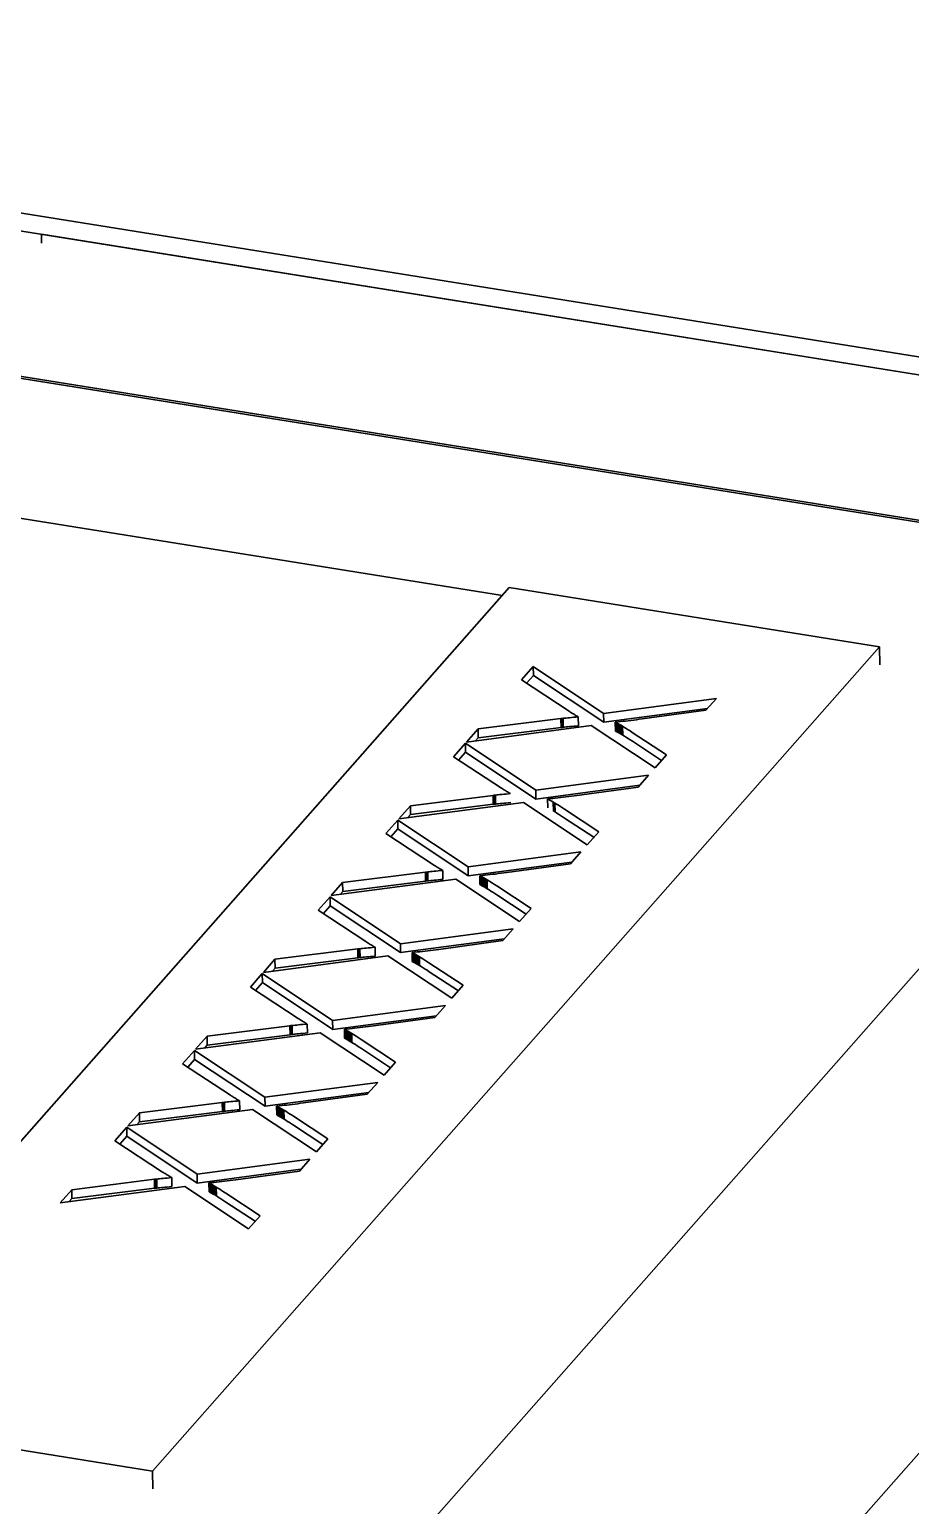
# Model space of a CAD drawing. Extents: x -1051 to 2563, y -231 to 775.
# Drawn here: x -172.94 to -168.51, y 536.33 to 543.75 of the extents above; entities that cross this region are included whole.
import ezdxf

# ---------------------------------------------------------------- set-up
doc = ezdxf.new("R2010")
doc.units = 0

msp = doc.modelspace()

# ---------------------------------------------------------------- linework, layer by layer
at = {"color": 7, "lineweight": 35, "ltscale": 0.282774}
for p, q in [((-178.7477, 543.7507), (-167.5792, 541.9613)), ((-167.5778, 541.8715), (-178.7463, 543.6609))]:
    msp.add_line(p, q, dxfattribs=at)
at = {"color": 7, "lineweight": 35, "ltscale": 0.353467}
for p, q in [((-180.6903, 543.2407), (-166.7296, 541.0039)), ((-180.6901, 543.2317), (-166.7295, 540.9949))]:
    msp.add_line(p, q, dxfattribs=at)
at = {"color": 7, "lineweight": 35, "ltscale": 0.134317}
msp.add_line((-167.5778, 541.8715), (-172.8829, 542.7214), dxfattribs=at)
at = {"color": 7, "lineweight": 35, "ltscale": 0.001122}
for p, q in [((-172.8829, 542.7214), (-172.8822, 542.6766)), ((-170.057, 540.313), (-170.0563, 540.2682)), ((-169.998, 540.2691), (-169.9973, 540.2242)), ((-169.9915, 540.2656), (-169.9908, 540.2208)), ((-169.9694, 540.253), (-169.9687, 540.2081)), ((-170.6877, 540.2347), (-170.687, 540.1899)), ((-170.6008, 539.902), (-170.6001, 539.8571)), ((-170.3976, 539.927), (-170.3969, 539.8821)), ((-171.0282, 539.8487), (-171.0275, 539.8038)), ((-170.31, 539.8669), (-170.3093, 539.8221)), ((-171.0918, 539.7766), (-171.0911, 539.7318)), ((-170.9526, 539.5146), (-170.9519, 539.4698)), ((-170.9474, 539.5153), (-170.9467, 539.4704)), ((-170.9414, 539.5159), (-170.9407, 539.4711)), ((-170.8653, 539.5233), (-170.8646, 539.4784)), ((-170.7382, 539.541), (-170.7375, 539.4961)), ((-171.3688, 539.4626), (-171.3681, 539.4178)), ((-170.6657, 539.4897), (-170.665, 539.4448)), ((-170.6584, 539.4855), (-170.6577, 539.4406)), ((-170.6505, 539.4809), (-170.6498, 539.436)), ((-171.4324, 539.3906), (-171.4317, 539.3457)), ((-171.2932, 539.1286), (-171.2925, 539.0837)), ((-171.2879, 539.1292), (-171.2872, 539.0844)), ((-171.2059, 539.1372), (-171.2052, 539.0923)), ((-171.0197, 539.1109), (-171.019, 539.066)), ((-170.9989, 539.0994), (-170.9982, 539.0546)), ((-170.9828, 539.0898), (-170.9821, 539.045)), ((-171.7729, 539.0045), (-171.7722, 538.9597)), ((-171.3602, 538.7249), (-171.3595, 538.68)), ((-171.3234, 538.7038), (-171.3227, 538.6589)), ((-171.7598, 538.3828), (-171.7591, 538.3379)), ((-171.7008, 538.3388), (-171.7001, 538.2939)), ((-171.6943, 538.3353), (-171.6936, 538.2905)), ((-171.6722, 538.3227), (-171.6715, 538.2778)), ((-172.3905, 538.3044), (-172.3898, 538.2596)), ((-172.3036, 537.9717), (-172.3029, 537.9268)), ((-172.2276, 537.979), (-172.2269, 537.9341)), ((-172.1004, 537.9967), (-172.0997, 537.9518)), ((-172.0349, 537.9493), (-172.0342, 537.9044)), ((-172.028, 537.9454), (-172.0273, 537.9006)), ((-172.0206, 537.9412), (-172.0199, 537.8964)), ((-172.731, 537.9184), (-172.7303, 537.8735)), ((-172.0128, 537.9366), (-172.0121, 537.8918))]:
    msp.add_line(p, q, dxfattribs=at)
at = {"color": 7, "lineweight": 35, "ltscale": 0.187621}
msp.add_line((-177.9763, 542.0934), (-170.566, 540.9062), dxfattribs=at)
at = {"color": 7, "lineweight": 35, "ltscale": 0.3154}
msp.add_line((-163.7411, 541.9569), (-172.0871, 532.496), dxfattribs=at)
at = {"color": 7, "lineweight": 35, "ltscale": 0.179561}
msp.add_line((-166.7296, 541.0039), (-171.481, 535.6177), dxfattribs=at)
at = {"color": 7, "lineweight": 35, "ltscale": 0.110498}
msp.add_line((-170.5314, 540.9454), (-173.4553, 537.6309), dxfattribs=at)
at = {"color": 7, "lineweight": 35, "ltscale": 0.047129}
msp.add_line((-170.5314, 540.9454), (-168.67, 540.6472), dxfattribs=at)
at = {"color": 7, "lineweight": 35, "ltscale": 0.138122}
msp.add_line((-168.67, 540.6472), (-172.3249, 536.504), dxfattribs=at)
at = {"color": 7, "lineweight": 35, "ltscale": 0.002245}
for p, q in [((-168.67, 540.6472), (-168.6685, 540.5574)), ((-172.3249, 536.504), (-172.3235, 536.4142))]:
    msp.add_line(p, q, dxfattribs=at)
at = {"color": 7, "lineweight": 35, "ltscale": 0.002261}
for p, q in [((-170.4107, 540.5488), (-170.4705, 540.481)), ((-171.0918, 539.7766), (-171.1516, 539.7088)), ((-171.4324, 539.3906), (-171.4922, 539.3228)), ((-171.7729, 539.0045), (-171.8328, 538.9367)), ((-172.1135, 538.6185), (-172.1733, 538.5507))]:
    msp.add_line(p, q, dxfattribs=at)
at = {"color": 7, "lineweight": 35, "ltscale": 0.010625}
for p, q in [((-170.057, 540.313), (-170.4107, 540.5488)), ((-170.3976, 539.927), (-170.7513, 540.1627)), ((-170.3969, 539.8821), (-170.7505, 540.1178)), ((-171.0787, 539.1549), (-171.4324, 539.3906)), ((-171.4186, 538.7239), (-171.7722, 538.9597)), ((-172.1004, 537.9967), (-172.454, 538.2324))]:
    msp.add_line(p, q, dxfattribs=at)
at = {"color": 7, "lineweight": 35, "ltscale": 0.001123}
for p, q in [((-170.4107, 540.5488), (-170.41, 540.5038)), ((-170.2715, 540.2868), (-170.2708, 540.2419)), ((-170.2663, 540.2874), (-170.2656, 540.2425)), ((-170.2603, 540.2881), (-170.2596, 540.2432)), ((-170.1842, 540.2954), (-170.1835, 540.2505)), ((-169.9846, 540.2618), (-169.9839, 540.2169)), ((-169.9772, 540.2576), (-169.9765, 540.2127)), ((-169.9612, 540.248), (-169.9604, 540.2031)), ((-170.7513, 540.1627), (-170.7505, 540.1178)), ((-170.6121, 539.9008), (-170.6114, 539.8558)), ((-170.6068, 539.9014), (-170.6061, 539.8564)), ((-170.3386, 539.8831), (-170.3379, 539.8381)), ((-170.3017, 539.862), (-170.301, 539.8171)), ((-170.6791, 539.497), (-170.6784, 539.4521)), ((-170.6726, 539.4935), (-170.6719, 539.4486)), ((-170.6423, 539.476), (-170.6416, 539.431)), ((-171.2819, 539.1299), (-171.2812, 539.085)), ((-171.0787, 539.1549), (-171.078, 539.11)), ((-171.7094, 539.0766), (-171.7086, 539.0317)), ((-171.0132, 539.1075), (-171.0125, 539.0626)), ((-171.0063, 539.1036), (-171.0056, 539.0587)), ((-170.9911, 539.0948), (-170.9904, 539.0499)), ((-171.4193, 538.7689), (-171.4186, 538.7239)), ((-172.0499, 538.6906), (-172.0492, 538.6456)), ((-171.6338, 538.7426), (-171.633, 538.6976)), ((-171.6285, 538.7432), (-171.6278, 538.6982)), ((-171.6225, 538.7438), (-171.6218, 538.6989)), ((-171.5465, 538.7512), (-171.5458, 538.7062)), ((-171.3538, 538.7214), (-171.3531, 538.6765)), ((-171.3468, 538.7176), (-171.3461, 538.6727)), ((-171.3395, 538.7134), (-171.3388, 538.6685)), ((-171.3317, 538.7088), (-171.331, 538.6639)), ((-172.1135, 538.6185), (-172.1128, 538.5735)), ((-171.9743, 538.3565), (-171.9736, 538.3116)), ((-171.9691, 538.3571), (-171.9684, 538.3122)), ((-171.963, 538.3578), (-171.9623, 538.3129)), ((-171.887, 538.3651), (-171.8863, 538.3202)), ((-171.6874, 538.3315), (-171.6867, 538.2866)), ((-171.68, 538.3273), (-171.6793, 538.2824)), ((-171.664, 538.3177), (-171.6633, 538.2728)), ((-172.454, 538.2324), (-172.4533, 538.1875)), ((-172.3149, 537.9705), (-172.3142, 537.9255)), ((-172.3096, 537.9711), (-172.3089, 537.9261)), ((-172.0414, 537.9528), (-172.0406, 537.9078)), ((-172.0045, 537.9317), (-172.0038, 537.8868))]:
    msp.add_line(p, q, dxfattribs=at)
at = {"color": 7, "lineweight": 35, "ltscale": 0.007178}
for p, q in [((-170.4705, 540.481), (-170.2305, 540.3234)), ((-171.8328, 538.9367), (-171.5927, 538.7792))]:
    msp.add_line(p, q, dxfattribs=at)
at = {"color": 7, "lineweight": 35, "ltscale": 0.001323}
for p, q in [((-170.41, 540.5038), (-170.445, 540.4642)), ((-170.7505, 540.1178), (-170.7856, 540.0781)), ((-171.0911, 539.7318), (-171.1261, 539.6921)), ((-171.4317, 539.3457), (-171.4667, 539.306)), ((-172.1128, 538.5735), (-172.1478, 538.5339)), ((-172.4533, 538.1875), (-172.4883, 538.1478))]:
    msp.add_line(p, q, dxfattribs=at)
at = {"color": 7, "lineweight": 35, "ltscale": 0.010624}
for p, q in [((-170.0563, 540.2682), (-170.41, 540.5038)), ((-170.7382, 539.541), (-171.0918, 539.7766)), ((-170.7375, 539.4961), (-171.0911, 539.7318)), ((-171.4193, 538.7689), (-171.7729, 539.0045)), ((-171.7591, 538.3379), (-172.1128, 538.5735)), ((-172.0997, 537.9518), (-172.4533, 538.1875))]:
    msp.add_line(p, q, dxfattribs=at)
at = {"color": 7, "lineweight": 35, "ltscale": 0.000124871}
for p, q in [((-170.2305, 540.3234), (-170.2263, 540.3207)), ((-170.571, 539.9374), (-170.5668, 539.9347)), ((-170.9116, 539.5513), (-170.9074, 539.5486)), ((-171.2522, 539.1653), (-171.248, 539.1626)), ((-171.9333, 538.3931), (-171.9291, 538.3904)), ((-172.2738, 538.0071), (-172.2696, 538.0044))]:
    msp.add_line(p, q, dxfattribs=at)
at = {"color": 7, "lineweight": 35, "ltscale": 0.00012713}
for p, q in [((-170.2263, 540.3207), (-170.222, 540.3181)), ((-170.9074, 539.5486), (-170.9031, 539.546)), ((-171.9291, 538.3904), (-171.9248, 538.3878))]:
    msp.add_line(p, q, dxfattribs=at)
at = {"color": 7, "lineweight": 35, "ltscale": 0.000129556}
for p, q in [((-170.222, 540.3181), (-170.2176, 540.3153)), ((-170.5625, 539.932), (-170.5581, 539.9293)), ((-170.9031, 539.546), (-170.8987, 539.5432)), ((-171.5842, 538.7738), (-171.5798, 538.7711)), ((-171.9248, 538.3878), (-171.9204, 538.385)), ((-172.2653, 538.0017), (-172.2609, 537.999))]:
    msp.add_line(p, q, dxfattribs=at)
at = {"color": 7, "lineweight": 35, "ltscale": 0.000131503}
for p, q in [((-170.2176, 540.3153), (-170.2131, 540.3126)), ((-170.5581, 539.9293), (-170.5536, 539.9265)), ((-171.5798, 538.7711), (-171.5753, 538.7683)), ((-171.9204, 538.385), (-171.9159, 538.3823)), ((-172.2609, 537.999), (-172.2564, 537.9962))]:
    msp.add_line(p, q, dxfattribs=at)
at = {"color": 7, "lineweight": 35, "ltscale": 0.014301}
for p, q in [((-169.49, 540.3883), (-170.057, 540.313)), ((-170.1711, 539.6162), (-170.7382, 539.541)), ((-170.5116, 539.2302), (-171.0787, 539.1549)), ((-171.1927, 538.458), (-171.7598, 538.3828))]:
    msp.add_line(p, q, dxfattribs=at)
at = {"color": 7, "lineweight": 35, "ltscale": 0.01315}
for p, q in [((-169.5349, 540.3374), (-170.0563, 540.2682)), ((-169.8755, 539.9513), (-170.3969, 539.8821)), ((-170.216, 539.5652), (-170.7375, 539.4961)), ((-170.5566, 539.1792), (-171.078, 539.11)), ((-171.2377, 538.4071), (-171.7591, 538.3379)), ((-171.5782, 538.021), (-172.0997, 537.9518))]:
    msp.add_line(p, q, dxfattribs=at)
at = {"color": 7, "lineweight": 35, "ltscale": 0.008087}
for p, q in [((-169.8631, 540.2849), (-169.5426, 540.3287)), ((-170.2036, 539.8989), (-169.8831, 539.9426)), ((-170.5442, 539.5128), (-170.2237, 539.5566)), ((-170.8847, 539.1267), (-170.5642, 539.1705)), ((-171.5659, 538.3546), (-171.2454, 538.3984)), ((-171.9064, 537.9686), (-171.5859, 538.0123))]:
    msp.add_line(p, q, dxfattribs=at)
at = {"color": 7, "lineweight": 35, "ltscale": 0.001987}
for p, q in [((-169.5426, 540.3287), (-169.49, 540.3883)), ((-171.2454, 538.3984), (-171.1927, 538.458))]:
    msp.add_line(p, q, dxfattribs=at)
at = {"color": 7, "lineweight": 35, "ltscale": 0.015795}
for p, q in [((-170.7458, 540.1689), (-170.1194, 540.2515)), ((-171.0863, 539.7828), (-170.4599, 539.8654)), ((-171.4269, 539.3968), (-170.8005, 539.4793)), ((-171.7674, 539.0107), (-171.1411, 539.0933)), ((-172.108, 538.6247), (-171.4816, 538.7072)), ((-172.4486, 538.2386), (-171.8222, 538.3212))]:
    msp.add_line(p, q, dxfattribs=at)
at = {"color": 7, "lineweight": 35, "ltscale": 0.010485}
for p, q in [((-170.2715, 540.2868), (-170.6877, 540.2347)), ((-170.2708, 540.2419), (-170.687, 540.1899)), ((-170.6121, 539.9008), (-171.0282, 539.8487)), ((-170.6114, 539.8558), (-171.0275, 539.8038)), ((-170.9526, 539.5146), (-171.3688, 539.4626)), ((-170.9519, 539.4698), (-171.3681, 539.4178)), ((-171.2932, 539.1286), (-171.7094, 539.0766)), ((-171.2925, 539.0837), (-171.7086, 539.0317)), ((-171.6338, 538.7426), (-172.0499, 538.6906)), ((-171.633, 538.6976), (-172.0492, 538.6456)), ((-171.9743, 538.3565), (-172.3905, 538.3044)), ((-171.9736, 538.3116), (-172.3898, 538.2596)), ((-172.3149, 537.9705), (-172.731, 537.9184)), ((-172.3142, 537.9255), (-172.7303, 537.8735))]:
    msp.add_line(p, q, dxfattribs=at)
at = {"color": 7, "lineweight": 35, "ltscale": 0.00013211}
for p, q in [((-170.2663, 540.2874), (-170.2715, 540.2868)), ((-170.2656, 540.2425), (-170.2708, 540.2419)), ((-170.9474, 539.5153), (-170.9526, 539.5146)), ((-170.9467, 539.4704), (-170.9519, 539.4698)), ((-171.6285, 538.7432), (-171.6338, 538.7426)), ((-171.9691, 538.3571), (-171.9743, 538.3565)), ((-171.9684, 538.3122), (-171.9736, 538.3116))]:
    msp.add_line(p, q, dxfattribs=at)
at = {"color": 7, "lineweight": 35, "ltscale": 0.000151233}
for p, q in [((-170.2603, 540.2881), (-170.2663, 540.2874)), ((-170.2596, 540.2432), (-170.2656, 540.2425)), ((-170.9414, 539.5159), (-170.9474, 539.5153)), ((-170.9407, 539.4711), (-170.9467, 539.4704)), ((-171.6225, 538.7438), (-171.6285, 538.7432)), ((-171.963, 538.3578), (-171.9691, 538.3571)), ((-171.9623, 538.3129), (-171.9684, 538.3122))]:
    msp.add_line(p, q, dxfattribs=at)
at = {"color": 7, "lineweight": 35, "ltscale": 0.000170961}
msp.add_line((-170.2534, 540.2888), (-170.2603, 540.2881), dxfattribs=at)
at = {"color": 7, "lineweight": 35, "ltscale": 0.000171118}
for p, q in [((-170.2527, 540.2439), (-170.2596, 540.2432)), ((-170.9346, 539.5167), (-170.9414, 539.5159)), ((-170.9339, 539.4718), (-170.9407, 539.4711)), ((-171.6157, 538.7446), (-171.6225, 538.7438))]:
    msp.add_line(p, q, dxfattribs=at)
at = {"color": 7, "lineweight": 35, "ltscale": 0.000190246}
for p, q in [((-170.2459, 540.2896), (-170.2534, 540.2888)), ((-170.2452, 540.2447), (-170.2527, 540.2439)), ((-170.5865, 539.9035), (-170.594, 539.9027)), ((-170.927, 539.5175), (-170.9346, 539.5167)), ((-171.6074, 538.7004), (-171.615, 538.6996)), ((-171.9487, 538.3593), (-171.9563, 538.3585)), ((-171.948, 538.3144), (-171.9556, 538.3136)), ((-172.2892, 537.9732), (-172.2968, 537.9724))]:
    msp.add_line(p, q, dxfattribs=at)
at = {"color": 7, "lineweight": 35, "ltscale": 0.000209375}
for p, q in [((-170.2375, 540.2904), (-170.2459, 540.2896)), ((-170.918, 539.4734), (-170.9263, 539.4725)), ((-171.5998, 538.7462), (-171.6081, 538.7453)), ((-172.2802, 537.9291), (-172.2885, 537.9283))]:
    msp.add_line(p, q, dxfattribs=at)
at = {"color": 7, "lineweight": 35, "ltscale": 0.000209225}
for p, q in [((-170.2368, 540.2455), (-170.2452, 540.2447)), ((-170.9187, 539.5182), (-170.927, 539.5175)), ((-171.5991, 538.7012), (-171.6074, 538.7004)), ((-172.2809, 537.974), (-172.2892, 537.9732))]:
    msp.add_line(p, q, dxfattribs=at)
at = {"color": 7, "lineweight": 35, "ltscale": 0.000229117}
for p, q in [((-170.2284, 540.2913), (-170.2375, 540.2904)), ((-170.9088, 539.4742), (-170.918, 539.4734)), ((-171.5907, 538.747), (-171.5998, 538.7462))]:
    msp.add_line(p, q, dxfattribs=at)
at = {"color": 7, "lineweight": 35, "ltscale": 0.000229264}
for p, q in [((-170.2277, 540.2464), (-170.2368, 540.2455)), ((-170.9095, 539.5192), (-170.9187, 539.5182)), ((-171.2501, 539.1331), (-171.2592, 539.1322)), ((-171.59, 538.7021), (-171.5991, 538.7012)), ((-172.2718, 537.9749), (-172.2809, 537.974)), ((-172.2711, 537.9301), (-172.2802, 537.9291))]:
    msp.add_line(p, q, dxfattribs=at)
at = {"color": 7, "lineweight": 35, "ltscale": 0.000248395}
for p, q in [((-170.2185, 540.2922), (-170.2284, 540.2913)), ((-170.899, 539.4752), (-170.9088, 539.4742)), ((-171.2395, 539.0892), (-171.2494, 539.0882)), ((-171.5808, 538.748), (-171.5907, 538.747)), ((-171.9213, 538.3619), (-171.9312, 538.361))]:
    msp.add_line(p, q, dxfattribs=at)
at = {"color": 7, "lineweight": 35, "ltscale": 0.00024825}
for p, q in [((-170.2178, 540.2473), (-170.2277, 540.2464)), ((-170.8997, 539.5201), (-170.9095, 539.5192)), ((-171.2402, 539.134), (-171.2501, 539.1331)), ((-171.5801, 538.7031), (-171.59, 538.7021)), ((-172.2619, 537.9758), (-172.2718, 537.9749)), ((-172.2612, 537.931), (-172.2711, 537.9301))]:
    msp.add_line(p, q, dxfattribs=at)
at = {"color": 7, "lineweight": 35, "ltscale": 0.000267383}
msp.add_line((-170.2079, 540.2932), (-170.2185, 540.2922), dxfattribs=at)
at = {"color": 7, "lineweight": 35, "ltscale": 0.000267526}
for p, q in [((-170.2072, 540.2484), (-170.2178, 540.2473)), ((-170.889, 539.5211), (-170.8997, 539.5201)), ((-171.91, 538.3181), (-171.9206, 538.317))]:
    msp.add_line(p, q, dxfattribs=at)
at = {"color": 7, "lineweight": 35, "ltscale": 0.000134251}
for p, q in [((-170.2131, 540.3126), (-170.2085, 540.3098)), ((-171.5753, 538.7683), (-171.5707, 538.7655)), ((-171.9159, 538.3823), (-171.9113, 538.3795)), ((-172.2564, 537.9962), (-172.2519, 537.9934))]:
    msp.add_line(p, q, dxfattribs=at)
at = {"color": 7, "lineweight": 35, "ltscale": 0.000136208}
for p, q in [((-170.2085, 540.3098), (-170.2038, 540.3069)), ((-170.5491, 539.9237), (-170.5444, 539.9209)), ((-170.8896, 539.5377), (-170.8849, 539.5349)), ((-171.5707, 538.7655), (-171.5661, 538.7627)), ((-172.2519, 537.9934), (-172.2472, 537.9906))]:
    msp.add_line(p, q, dxfattribs=at)
at = {"color": 7, "lineweight": 35, "ltscale": 0.000287276}
for p, q in [((-170.1964, 540.2943), (-170.2079, 540.2932)), ((-170.1957, 540.2494), (-170.2072, 540.2484)), ((-170.537, 539.9082), (-170.5484, 539.9072)), ((-170.8776, 539.5222), (-170.889, 539.5211)), ((-171.2174, 539.0912), (-171.2289, 539.0901)), ((-171.8992, 538.364), (-171.9107, 538.3629)), ((-171.8985, 538.3191), (-171.91, 538.3181))]:
    msp.add_line(p, q, dxfattribs=at)
at = {"color": 7, "lineweight": 35, "ltscale": 0.000138956}
for p, q in [((-170.2038, 540.3069), (-170.1991, 540.3041)), ((-170.5444, 539.9209), (-170.5396, 539.918)), ((-170.8849, 539.5349), (-170.8802, 539.532)), ((-171.9066, 538.3766), (-171.9019, 538.3738)), ((-172.2472, 537.9906), (-172.2424, 537.9877))]:
    msp.add_line(p, q, dxfattribs=at)
at = {"color": 7, "lineweight": 35, "ltscale": 0.000140921}
for p, q in [((-170.1991, 540.3041), (-170.1942, 540.3012)), ((-170.8802, 539.532), (-170.8753, 539.5291)), ((-171.2207, 539.1459), (-171.2159, 539.1431)), ((-171.9019, 538.3738), (-171.897, 538.3709))]:
    msp.add_line(p, q, dxfattribs=at)
at = {"color": 7, "lineweight": 35, "ltscale": 0.00030655}
for p, q in [((-170.1842, 540.2954), (-170.1964, 540.2943)), ((-171.2052, 539.0923), (-171.2174, 539.0912)), ((-171.887, 538.3651), (-171.8992, 538.364))]:
    msp.add_line(p, q, dxfattribs=at)
at = {"color": 7, "lineweight": 35, "ltscale": 0.000306789}
for p, q in [((-170.1835, 540.2505), (-170.1957, 540.2494)), ((-170.8653, 539.5233), (-170.8776, 539.5222)), ((-170.8646, 539.4784), (-170.8769, 539.4773)), ((-171.5465, 538.7512), (-171.5587, 538.7501)), ((-171.5458, 538.7062), (-171.558, 538.7051)), ((-172.2269, 537.9341), (-172.2391, 537.933))]:
    msp.add_line(p, q, dxfattribs=at)
at = {"color": 7, "lineweight": 35, "ltscale": 0.000142896}
for p, q in [((-170.1942, 540.3012), (-170.1893, 540.2983)), ((-171.897, 538.3709), (-171.8921, 538.368))]:
    msp.add_line(p, q, dxfattribs=at)
at = {"color": 7, "lineweight": 35, "ltscale": 0.000145642}
for p, q in [((-170.1893, 540.2983), (-170.1842, 540.2954)), ((-170.5298, 539.9122), (-170.5248, 539.9093)), ((-171.2109, 539.1401), (-171.2059, 539.1372)), ((-171.5515, 538.7541), (-171.5465, 538.7512)), ((-171.8921, 538.368), (-171.887, 538.3651))]:
    msp.add_line(p, q, dxfattribs=at)
at = {"color": 7, "lineweight": 35, "ltscale": 0.009628}
for p, q in [((-170.1194, 540.2515), (-169.7983, 540.0388)), ((-171.8222, 538.3212), (-171.5011, 538.1085))]:
    msp.add_line(p, q, dxfattribs=at)
at = {"color": 7, "lineweight": 35, "ltscale": 0.000318704}
for p, q in [((-169.998, 540.2691), (-169.9853, 540.2703)), ((-170.3386, 539.8831), (-170.3259, 539.8842)), ((-171.7008, 538.3388), (-171.6881, 538.34)), ((-172.0414, 537.9528), (-172.0287, 537.9539))]:
    msp.add_line(p, q, dxfattribs=at)
at = {"color": 7, "lineweight": 35, "ltscale": 0.000183981}
for p, q in [((-169.9915, 540.2656), (-169.998, 540.2691)), ((-169.9908, 540.2208), (-169.9973, 540.2242)), ((-170.6726, 539.4935), (-170.6791, 539.497)), ((-170.6719, 539.4486), (-170.6784, 539.4521)), ((-171.3531, 538.6765), (-171.3595, 538.68)), ((-171.6936, 538.2905), (-171.7001, 538.2939)), ((-172.0349, 537.9493), (-172.0414, 537.9528))]:
    msp.add_line(p, q, dxfattribs=at)
at = {"color": 7, "lineweight": 35, "ltscale": 0.000197342}
for p, q in [((-169.9846, 540.2618), (-169.9915, 540.2656)), ((-171.6874, 538.3315), (-171.6943, 538.3353))]:
    msp.add_line(p, q, dxfattribs=at)
at = {"color": 7, "lineweight": 35, "ltscale": 0.000323551}
for p, q in [((-169.9853, 540.2703), (-169.9724, 540.2715)), ((-170.6664, 539.4982), (-170.6536, 539.4995))]:
    msp.add_line(p, q, dxfattribs=at)
at = {"color": 7, "lineweight": 35, "ltscale": 0.00021221}
for p, q in [((-169.9772, 540.2576), (-169.9846, 540.2618)), ((-169.9765, 540.2127), (-169.9839, 540.2169)), ((-170.3178, 539.8715), (-170.3252, 539.8757)), ((-170.6584, 539.4855), (-170.6657, 539.4897)), ((-170.6577, 539.4406), (-170.665, 539.4448)), ((-170.9989, 539.0994), (-171.0063, 539.1036)), ((-171.3395, 538.7134), (-171.3468, 538.7176))]:
    msp.add_line(p, q, dxfattribs=at)
at = {"color": 7, "lineweight": 35, "ltscale": 0.000227146}
for p, q in [((-169.9694, 540.253), (-169.9772, 540.2576)), ((-171.6722, 538.3227), (-171.68, 538.3273))]:
    msp.add_line(p, q, dxfattribs=at)
at = {"color": 7, "lineweight": 35, "ltscale": 0.000328039}
for p, q in [((-169.9724, 540.2715), (-169.9594, 540.2729)), ((-171.3347, 538.7273), (-171.3216, 538.7287)), ((-171.6752, 538.3412), (-171.6622, 538.3427))]:
    msp.add_line(p, q, dxfattribs=at)
at = {"color": 7, "lineweight": 35, "ltscale": 0.000240882}
for p, q in [((-169.9612, 540.248), (-169.9694, 540.253)), ((-170.6423, 539.476), (-170.6505, 539.4809)), ((-171.3227, 538.6589), (-171.331, 538.6639)), ((-172.0045, 537.9317), (-172.0128, 537.9366))]:
    msp.add_line(p, q, dxfattribs=at)
at = {"color": 7, "lineweight": 35, "ltscale": 0.000255557}
for p, q in [((-169.9525, 540.2427), (-169.9612, 540.248)), ((-170.6336, 539.4706), (-170.6423, 539.476)), ((-170.6329, 539.4257), (-170.6416, 539.431)), ((-171.3147, 538.6984), (-171.3234, 538.7038))]:
    msp.add_line(p, q, dxfattribs=at)
at = {"color": 7, "lineweight": 35, "ltscale": 0.000332591}
for p, q in [((-169.9594, 540.2729), (-169.9462, 540.2744)), ((-171.3216, 538.7287), (-171.3084, 538.7301)), ((-171.6622, 538.3427), (-171.649, 538.3441))]:
    msp.add_line(p, q, dxfattribs=at)
at = {"color": 7, "lineweight": 35, "ltscale": 0.000270111}
for p, q in [((-169.9433, 540.2369), (-169.9525, 540.2427)), ((-169.9426, 540.1921), (-169.9518, 540.1978)), ((-170.2838, 539.8509), (-170.293, 539.8566)), ((-170.2831, 539.806), (-170.2923, 539.8117)), ((-170.6244, 539.4648), (-170.6336, 539.4706)), ((-170.6237, 539.4199), (-170.6329, 539.4257)), ((-170.965, 539.0787), (-170.9741, 539.0845)), ((-170.9643, 539.0339), (-170.9734, 539.0396)), ((-171.3055, 538.6927), (-171.3147, 538.6984)), ((-171.3048, 538.6478), (-171.314, 538.6536)), ((-171.6461, 538.3066), (-171.6552, 538.3124)), ((-171.6454, 538.2618), (-171.6545, 538.2675)), ((-171.9866, 537.9206), (-171.9958, 537.9263)), ((-171.9859, 537.8757), (-171.9951, 537.8814))]:
    msp.add_line(p, q, dxfattribs=at)
at = {"color": 7, "lineweight": 35, "ltscale": 0.000337096}
for p, q in [((-169.9462, 540.2744), (-169.9328, 540.2759)), ((-170.6273, 539.5023), (-170.6139, 539.5038)), ((-171.9895, 537.958), (-171.9761, 537.9595))]:
    msp.add_line(p, q, dxfattribs=at)
at = {"color": 7, "lineweight": 35, "ltscale": 0.000341999}
for p, q in [((-169.9328, 540.2759), (-169.9192, 540.2775)), ((-170.6139, 539.5038), (-170.6003, 539.5054)), ((-170.9544, 539.1177), (-170.9409, 539.1194)), ((-171.6356, 538.3456), (-171.622, 538.3472))]:
    msp.add_line(p, q, dxfattribs=at)
at = {"color": 7, "lineweight": 35, "ltscale": 0.000346728}
for p, q in [((-169.9192, 540.2775), (-169.9054, 540.2792)), ((-170.2597, 539.8915), (-170.246, 539.8932)), ((-170.6003, 539.5054), (-170.5865, 539.5071)), ((-170.9409, 539.1194), (-170.9271, 539.1211)), ((-171.2814, 538.7333), (-171.2677, 538.735)), ((-171.622, 538.3472), (-171.6082, 538.3489)), ((-171.9625, 537.9612), (-171.9488, 537.9629))]:
    msp.add_line(p, q, dxfattribs=at)
at = {"color": 7, "lineweight": 35, "ltscale": 0.00035146}
for p, q in [((-169.9054, 540.2792), (-169.8915, 540.281)), ((-170.5865, 539.5071), (-170.5726, 539.5089)), ((-171.6082, 538.3489), (-171.5943, 538.3507))]:
    msp.add_line(p, q, dxfattribs=at)
at = {"color": 7, "lineweight": 35, "ltscale": 0.000356222}
msp.add_line((-169.8915, 540.281), (-169.8774, 540.283), dxfattribs=at)
at = {"color": 7, "lineweight": 35, "ltscale": 0.000360757}
msp.add_line((-169.8774, 540.283), (-169.8631, 540.2849), dxfattribs=at)
at = {"color": 7, "lineweight": 35, "ltscale": 0.002194}
for p, q in [((-170.6877, 540.2347), (-170.7458, 540.1689)), ((-172.3905, 538.3044), (-172.4486, 538.2386))]:
    msp.add_line(p, q, dxfattribs=at)
at = {"color": 7, "lineweight": 35, "ltscale": 0.000498636}
for p, q in [((-170.687, 540.1899), (-170.7002, 540.1749)), ((-171.3681, 539.4178), (-171.3813, 539.4028)), ((-172.7303, 537.8735), (-172.7435, 537.8586))]:
    msp.add_line(p, q, dxfattribs=at)
at = {"color": 7, "lineweight": 35, "ltscale": 0.000197745}
for p, q in [((-169.9839, 540.2169), (-169.9908, 540.2208)), ((-170.6657, 539.4897), (-170.6726, 539.4935)), ((-171.3468, 538.7176), (-171.3538, 538.7214)), ((-171.6867, 538.2866), (-171.6936, 538.2905))]:
    msp.add_line(p, q, dxfattribs=at)
at = {"color": 7, "lineweight": 35, "ltscale": 0.000226371}
for p, q in [((-169.9687, 540.2081), (-169.9765, 540.2127)), ((-170.31, 539.8669), (-170.3178, 539.8715)), ((-170.6505, 539.4809), (-170.6584, 539.4855)), ((-170.6498, 539.436), (-170.6577, 539.4406)), ((-171.3317, 538.7088), (-171.3395, 538.7134)), ((-171.331, 538.6639), (-171.3388, 538.6685)), ((-171.6715, 538.2778), (-171.6793, 538.2824)), ((-172.0128, 537.9366), (-172.0206, 537.9412))]:
    msp.add_line(p, q, dxfattribs=at)
at = {"color": 7, "lineweight": 35, "ltscale": 0.000241669}
for p, q in [((-169.9604, 540.2031), (-169.9687, 540.2081)), ((-170.6416, 539.431), (-170.6498, 539.436)), ((-171.3234, 538.7038), (-171.3317, 538.7088))]:
    msp.add_line(p, q, dxfattribs=at)
at = {"color": 7, "lineweight": 35, "ltscale": 0.000254759}
msp.add_line((-169.9518, 540.1978), (-169.9604, 540.2031), dxfattribs=at)
at = {"color": 7, "lineweight": 35, "ltscale": 0.000284675}
for p, q in [((-169.9337, 540.2308), (-169.9433, 540.2369)), ((-170.6141, 539.4138), (-170.6237, 539.4199)), ((-171.2959, 538.6866), (-171.3055, 538.6927))]:
    msp.add_line(p, q, dxfattribs=at)
at = {"color": 7, "lineweight": 35, "ltscale": 0.000285495}
for p, q in [((-169.933, 540.1859), (-169.9426, 540.1921)), ((-170.6148, 539.4587), (-170.6244, 539.4648))]:
    msp.add_line(p, q, dxfattribs=at)
at = {"color": 7, "lineweight": 35, "ltscale": 0.000299435}
for p, q in [((-169.9236, 540.2243), (-169.9337, 540.2308)), ((-171.2859, 538.6801), (-171.2959, 538.6866)), ((-171.2852, 538.6352), (-171.2952, 538.6417)), ((-171.967, 537.908), (-171.9771, 537.9145))]:
    msp.add_line(p, q, dxfattribs=at)
at = {"color": 7, "lineweight": 35, "ltscale": 0.000298606}
for p, q in [((-169.9229, 540.1794), (-169.933, 540.1859)), ((-170.6048, 539.4522), (-170.6148, 539.4587)), ((-170.6041, 539.4073), (-170.6141, 539.4138))]:
    msp.add_line(p, q, dxfattribs=at)
at = {"color": 7, "lineweight": 35, "ltscale": 0.000313188}
for p, q in [((-169.9131, 540.2175), (-169.9236, 540.2243)), ((-170.9341, 539.0144), (-170.9446, 539.0212)), ((-171.2754, 538.6732), (-171.2859, 538.6801)), ((-171.6159, 538.2872), (-171.6264, 538.294))]:
    msp.add_line(p, q, dxfattribs=at)
at = {"color": 7, "lineweight": 35, "ltscale": 0.000314024}
for p, q in [((-169.9124, 540.1725), (-169.9229, 540.1794)), ((-170.2537, 539.8314), (-170.2642, 539.8383)), ((-170.5943, 539.4453), (-170.6048, 539.4522)), ((-170.5936, 539.4005), (-170.6041, 539.4073)), ((-171.2747, 538.6283), (-171.2852, 538.6352)), ((-171.6152, 538.2422), (-171.6257, 538.2491)), ((-171.9565, 537.9011), (-171.967, 537.908))]:
    msp.add_line(p, q, dxfattribs=at)
at = {"color": 7, "lineweight": 35, "ltscale": 0.00516}
msp.add_line((-169.7408, 540.104), (-169.9131, 540.2175), dxfattribs=at)
at = {"color": 7, "lineweight": 35, "ltscale": 0.004395}
for p, q in [((-169.7656, 540.0759), (-169.9124, 540.1725)), ((-171.4684, 538.1456), (-171.6152, 538.2422))]:
    msp.add_line(p, q, dxfattribs=at)
at = {"color": 7, "lineweight": 35, "ltscale": 0.002262}
for p, q in [((-170.7513, 540.1627), (-170.8111, 540.0948)), ((-172.454, 538.2324), (-172.5139, 538.1646))]:
    msp.add_line(p, q, dxfattribs=at)
at = {"color": 7, "lineweight": 35, "ltscale": 0.007177}
for p, q in [((-170.8111, 540.0948), (-170.571, 539.9374)), ((-171.1516, 539.7088), (-170.9116, 539.5513)), ((-171.4922, 539.3228), (-171.2522, 539.1653)), ((-172.1733, 538.5507), (-171.9333, 538.3931)), ((-172.5139, 538.1646), (-172.2738, 538.0071))]:
    msp.add_line(p, q, dxfattribs=at)
at = {"color": 7, "lineweight": 35, "ltscale": 0.002176}
for p, q in [((-169.7983, 540.0388), (-169.7408, 540.104)), ((-170.1389, 539.6527), (-170.0813, 539.718)), ((-171.5011, 538.1085), (-171.4436, 538.1737)), ((-171.8417, 537.7224), (-171.7841, 537.7877))]:
    msp.add_line(p, q, dxfattribs=at)
at = {"color": 7, "lineweight": 35, "ltscale": 0.014302}
for p, q in [((-169.8305, 540.0023), (-170.3976, 539.927)), ((-170.8522, 538.8441), (-171.4193, 538.7689)), ((-171.5333, 538.072), (-172.1004, 537.9967))]:
    msp.add_line(p, q, dxfattribs=at)
at = {"color": 7, "lineweight": 35, "ltscale": 0.001988}
for p, q in [((-169.8831, 539.9426), (-169.8305, 540.0023)), ((-170.2237, 539.5566), (-170.1711, 539.6162)), ((-170.5642, 539.1705), (-170.5116, 539.2302)), ((-170.9048, 538.7845), (-170.8522, 538.8441)), ((-171.5859, 538.0123), (-171.5333, 538.072))]:
    msp.add_line(p, q, dxfattribs=at)
at = {"color": 7, "lineweight": 35, "ltscale": 0.000131731}
for p, q in [((-170.6068, 539.9014), (-170.6121, 539.9008)), ((-170.6061, 539.8564), (-170.6114, 539.8558)), ((-171.2879, 539.1292), (-171.2932, 539.1286)), ((-171.2872, 539.0844), (-171.2925, 539.0837)), ((-171.6278, 538.6982), (-171.633, 538.6976)), ((-172.3096, 537.9711), (-172.3149, 537.9705)), ((-172.3089, 537.9261), (-172.3142, 537.9255))]:
    msp.add_line(p, q, dxfattribs=at)
at = {"color": 7, "lineweight": 35, "ltscale": 0.000151451}
for p, q in [((-170.6008, 539.902), (-170.6068, 539.9014)), ((-171.2812, 539.085), (-171.2872, 539.0844)), ((-172.3036, 537.9717), (-172.3096, 537.9711))]:
    msp.add_line(p, q, dxfattribs=at)
at = {"color": 7, "lineweight": 35, "ltscale": 0.000170359}
for p, q in [((-170.594, 539.9027), (-170.6008, 539.902)), ((-170.5933, 539.8578), (-170.6001, 539.8571)), ((-171.2751, 539.1306), (-171.2819, 539.1299))]:
    msp.add_line(p, q, dxfattribs=at)
at = {"color": 7, "lineweight": 35, "ltscale": 0.000209605}
for p, q in [((-170.5781, 539.9043), (-170.5865, 539.9035)), ((-171.9396, 538.3152), (-171.948, 538.3144))]:
    msp.add_line(p, q, dxfattribs=at)
at = {"color": 7, "lineweight": 35, "ltscale": 0.000228885}
for p, q in [((-170.569, 539.9052), (-170.5781, 539.9043)), ((-170.5683, 539.8604), (-170.5774, 539.8594)), ((-171.9305, 538.3161), (-171.9396, 538.3152))]:
    msp.add_line(p, q, dxfattribs=at)
at = {"color": 7, "lineweight": 35, "ltscale": 0.00024863}
for p, q in [((-170.5591, 539.9061), (-170.569, 539.9052)), ((-170.5584, 539.8613), (-170.5683, 539.8604)), ((-171.9206, 538.317), (-171.9305, 538.3161))]:
    msp.add_line(p, q, dxfattribs=at)
at = {"color": 7, "lineweight": 35, "ltscale": 0.000126806}
for p, q in [((-170.5668, 539.9347), (-170.5625, 539.932)), ((-172.2696, 538.0044), (-172.2653, 538.0017))]:
    msp.add_line(p, q, dxfattribs=at)
at = {"color": 7, "lineweight": 35, "ltscale": 0.000267906}
for p, q in [((-170.5484, 539.9072), (-170.5591, 539.9061)), ((-171.5694, 538.7041), (-171.5801, 538.7031)), ((-172.2512, 537.9769), (-172.2619, 537.9758))]:
    msp.add_line(p, q, dxfattribs=at)
at = {"color": 7, "lineweight": 35, "ltscale": 0.000134577}
msp.add_line((-170.5536, 539.9265), (-170.5491, 539.9237), dxfattribs=at)
at = {"color": 7, "lineweight": 35, "ltscale": 0.000141249}
for p, q in [((-170.5396, 539.918), (-170.5348, 539.9152)), ((-172.2424, 537.9877), (-172.2376, 537.9849))]:
    msp.add_line(p, q, dxfattribs=at)
at = {"color": 7, "lineweight": 35, "ltscale": 0.000306409}
for p, q in [((-170.5248, 539.9093), (-170.537, 539.9082)), ((-170.5241, 539.8644), (-170.5363, 539.8633)), ((-171.2059, 539.1372), (-171.2181, 539.1361)), ((-171.8863, 538.3202), (-171.8985, 538.3191))]:
    msp.add_line(p, q, dxfattribs=at)
at = {"color": 7, "lineweight": 35, "ltscale": 0.000143668}
for p, q in [((-170.5348, 539.9152), (-170.5298, 539.9122)), ((-170.8753, 539.5291), (-170.8704, 539.5262)), ((-171.2159, 539.1431), (-171.2109, 539.1401)), ((-172.2376, 537.9849), (-172.2326, 537.9819))]:
    msp.add_line(p, q, dxfattribs=at)
at = {"color": 7, "lineweight": 35, "ltscale": 0.000183645}
for p, q in [((-170.3321, 539.8796), (-170.3386, 539.8831)), ((-171.0125, 539.0626), (-171.019, 539.066)), ((-171.6943, 538.3353), (-171.7008, 538.3388))]:
    msp.add_line(p, q, dxfattribs=at)
at = {"color": 7, "lineweight": 35, "ltscale": 0.000198078}
for p, q in [((-170.3252, 539.8757), (-170.3321, 539.8796)), ((-171.0063, 539.1036), (-171.0132, 539.1075)), ((-171.0056, 539.0587), (-171.0125, 539.0626)), ((-171.3461, 538.6727), (-171.3531, 538.6765)), ((-172.028, 537.9454), (-172.0349, 537.9493)), ((-172.0273, 537.9006), (-172.0342, 537.9044))]:
    msp.add_line(p, q, dxfattribs=at)
at = {"color": 7, "lineweight": 35, "ltscale": 0.000322792}
msp.add_line((-170.3259, 539.8842), (-170.313, 539.8855), dxfattribs=at)
at = {"color": 7, "lineweight": 35, "ltscale": 0.000328259}
for p, q in [((-170.313, 539.8855), (-170.3, 539.8868)), ((-172.0158, 537.9552), (-172.0027, 537.9565))]:
    msp.add_line(p, q, dxfattribs=at)
at = {"color": 7, "lineweight": 35, "ltscale": 0.000332376}
for p, q in [((-170.3, 539.8868), (-170.2867, 539.8883)), ((-172.0027, 537.9565), (-171.9895, 537.958))]:
    msp.add_line(p, q, dxfattribs=at)
at = {"color": 7, "lineweight": 35, "ltscale": 0.000337475}
for p, q in [((-170.2867, 539.8883), (-170.2733, 539.8898)), ((-170.9678, 539.1162), (-170.9544, 539.1177)), ((-171.649, 538.3441), (-171.6356, 538.3456))]:
    msp.add_line(p, q, dxfattribs=at)
at = {"color": 7, "lineweight": 35, "ltscale": 0.000342377}
for p, q in [((-170.2733, 539.8898), (-170.2597, 539.8915)), ((-171.9761, 537.9595), (-171.9625, 537.9612))]:
    msp.add_line(p, q, dxfattribs=at)
at = {"color": 7, "lineweight": 35, "ltscale": 0.000351082}
for p, q in [((-170.246, 539.8932), (-170.232, 539.895)), ((-170.9271, 539.1211), (-170.9132, 539.1229)), ((-171.9488, 537.9629), (-171.9348, 537.9647))]:
    msp.add_line(p, q, dxfattribs=at)
at = {"color": 7, "lineweight": 35, "ltscale": 0.000356016}
for p, q in [((-170.232, 539.895), (-170.2179, 539.8969)), ((-170.9132, 539.1229), (-170.899, 539.1248))]:
    msp.add_line(p, q, dxfattribs=at)
at = {"color": 7, "lineweight": 35, "ltscale": 0.000361344}
msp.add_line((-170.2179, 539.8969), (-170.2036, 539.8989), dxfattribs=at)
at = {"color": 7, "lineweight": 35, "ltscale": 0.002195}
for p, q in [((-171.0282, 539.8487), (-171.0863, 539.7828)), ((-171.3688, 539.4626), (-171.4269, 539.3968)), ((-171.7094, 539.0766), (-171.7674, 539.0107)), ((-172.0499, 538.6906), (-172.108, 538.6247))]:
    msp.add_line(p, q, dxfattribs=at)
at = {"color": 7, "lineweight": 35, "ltscale": 0.000498383}
for p, q in [((-171.0275, 539.8038), (-171.0407, 539.7889)), ((-171.7086, 539.0317), (-171.7218, 539.0167)), ((-172.0492, 538.6456), (-172.0624, 538.6307)), ((-172.3898, 538.2596), (-172.403, 538.2446))]:
    msp.add_line(p, q, dxfattribs=at)
at = {"color": 7, "lineweight": 35, "ltscale": 0.000151613}
for p, q in [((-170.6001, 539.8571), (-170.6061, 539.8564)), ((-171.2819, 539.1299), (-171.2879, 539.1292)), ((-171.6218, 538.6989), (-171.6278, 538.6982)), ((-172.3029, 537.9268), (-172.3089, 537.9261))]:
    msp.add_line(p, q, dxfattribs=at)
at = {"color": 7, "lineweight": 35, "ltscale": 0.000190093}
for p, q in [((-170.5858, 539.8586), (-170.5933, 539.8578)), ((-170.9263, 539.4725), (-170.9339, 539.4718)), ((-171.2676, 539.1313), (-171.2751, 539.1306)), ((-171.6081, 538.7453), (-171.6157, 538.7446)), ((-172.2885, 537.9283), (-172.2961, 537.9276))]:
    msp.add_line(p, q, dxfattribs=at)
at = {"color": 7, "lineweight": 35, "ltscale": 0.000209755}
for p, q in [((-170.5774, 539.8594), (-170.5858, 539.8586)), ((-171.2592, 539.1322), (-171.2676, 539.1313)), ((-171.9403, 538.3601), (-171.9487, 538.3593))]:
    msp.add_line(p, q, dxfattribs=at)
at = {"color": 7, "lineweight": 35, "ltscale": 0.000267763}
for p, q in [((-170.5477, 539.8622), (-170.5584, 539.8613)), ((-170.8883, 539.4762), (-170.899, 539.4752)), ((-171.2296, 539.135), (-171.2402, 539.134)), ((-171.2289, 539.0901), (-171.2395, 539.0892)), ((-171.5701, 538.749), (-171.5808, 538.748)), ((-171.9107, 538.3629), (-171.9213, 538.3619)), ((-172.2505, 537.9319), (-172.2612, 537.931))]:
    msp.add_line(p, q, dxfattribs=at)
at = {"color": 7, "lineweight": 35, "ltscale": 0.000287418}
for p, q in [((-170.5363, 539.8633), (-170.5477, 539.8622)), ((-171.2181, 539.1361), (-171.2296, 539.135)), ((-172.2391, 537.933), (-172.2505, 537.9319))]:
    msp.add_line(p, q, dxfattribs=at)
at = {"color": 7, "lineweight": 35, "ltscale": 0.009627}
for p, q in [((-170.4599, 539.8654), (-170.1389, 539.6527)), ((-170.8005, 539.4793), (-170.4795, 539.2666)), ((-171.1411, 539.0933), (-170.82, 538.8806)), ((-171.4816, 538.7072), (-171.1606, 538.4945)), ((-172.1627, 537.9351), (-171.8417, 537.7224))]:
    msp.add_line(p, q, dxfattribs=at)
at = {"color": 7, "lineweight": 35, "ltscale": 0.000240555}
for p, q in [((-170.3017, 539.862), (-170.31, 539.8669)), ((-170.9821, 539.045), (-170.9904, 539.0499)), ((-171.664, 538.3177), (-171.6722, 538.3227))]:
    msp.add_line(p, q, dxfattribs=at)
at = {"color": 7, "lineweight": 35, "ltscale": 0.000241343}
for p, q in [((-170.301, 539.8171), (-170.3093, 539.8221)), ((-170.9828, 539.0898), (-170.9911, 539.0948)), ((-171.6633, 538.2728), (-171.6715, 538.2778)), ((-172.0038, 537.8868), (-172.0121, 537.8918))]:
    msp.add_line(p, q, dxfattribs=at)
at = {"color": 7, "lineweight": 35, "ltscale": 0.000256207}
msp.add_line((-170.293, 539.8566), (-170.3017, 539.862), dxfattribs=at)
at = {"color": 7, "lineweight": 35, "ltscale": 0.000255882}
for p, q in [((-170.2923, 539.8117), (-170.301, 539.8171)), ((-170.9741, 539.0845), (-170.9828, 539.0898)), ((-170.9734, 539.0396), (-170.9821, 539.045)), ((-171.314, 538.6536), (-171.3227, 538.6589)), ((-171.6552, 538.3124), (-171.664, 538.3177)), ((-171.9958, 537.9263), (-172.0045, 537.9317)), ((-171.9951, 537.8814), (-172.0038, 537.8868))]:
    msp.add_line(p, q, dxfattribs=at)
at = {"color": 7, "lineweight": 35, "ltscale": 0.000284031}
msp.add_line((-170.2743, 539.8448), (-170.2838, 539.8509), dxfattribs=at)
at = {"color": 7, "lineweight": 35, "ltscale": 0.000284353}
for p, q in [((-170.2735, 539.7999), (-170.2831, 539.806)), ((-170.9554, 539.0726), (-170.965, 539.0787)), ((-170.9547, 539.0278), (-170.9643, 539.0339)), ((-171.2952, 538.6417), (-171.3048, 538.6478)), ((-171.6365, 538.3005), (-171.6461, 538.3066)), ((-171.9771, 537.9145), (-171.9866, 537.9206)), ((-171.9763, 537.8696), (-171.9859, 537.8757))]:
    msp.add_line(p, q, dxfattribs=at)
at = {"color": 7, "lineweight": 35, "ltscale": 0.000299755}
for p, q in [((-170.2642, 539.8383), (-170.2743, 539.8448)), ((-170.9446, 539.0212), (-170.9547, 539.0278)), ((-171.6264, 538.294), (-171.6365, 538.3005))]:
    msp.add_line(p, q, dxfattribs=at)
at = {"color": 7, "lineweight": 35, "ltscale": 0.000298927}
for p, q in [((-170.2635, 539.7934), (-170.2735, 539.7999)), ((-170.9453, 539.0662), (-170.9554, 539.0726)), ((-171.6257, 538.2491), (-171.6358, 538.2556)), ((-171.9663, 537.8631), (-171.9763, 537.8696))]:
    msp.add_line(p, q, dxfattribs=at)
at = {"color": 7, "lineweight": 35, "ltscale": 0.005158}
msp.add_line((-170.0813, 539.718), (-170.2537, 539.8314), dxfattribs=at)
at = {"color": 7, "lineweight": 35, "ltscale": 0.000313705}
for p, q in [((-170.253, 539.7865), (-170.2635, 539.7934)), ((-170.9348, 539.0593), (-170.9453, 539.0662)), ((-171.9558, 537.8562), (-171.9663, 537.8631))]:
    msp.add_line(p, q, dxfattribs=at)
at = {"color": 7, "lineweight": 35, "ltscale": 0.004396}
for p, q in [((-170.1061, 539.6898), (-170.253, 539.7865)), ((-170.4467, 539.3038), (-170.5936, 539.4005)), ((-170.7872, 538.9177), (-170.9341, 539.0144)), ((-171.1278, 538.5317), (-171.2747, 538.6283)), ((-171.8089, 537.7595), (-171.9558, 537.8562))]:
    msp.add_line(p, q, dxfattribs=at)
at = {"color": 7, "lineweight": 35, "ltscale": 0.000132306}
msp.add_line((-170.8987, 539.5432), (-170.8942, 539.5404), dxfattribs=at)
at = {"color": 7, "lineweight": 35, "ltscale": 0.00013346}
for p, q in [((-170.8942, 539.5404), (-170.8896, 539.5377)), ((-171.2348, 539.1544), (-171.2302, 539.1516))]:
    msp.add_line(p, q, dxfattribs=at)
at = {"color": 7, "lineweight": 35, "ltscale": 0.000145971}
for p, q in [((-170.8704, 539.5262), (-170.8653, 539.5233)), ((-172.2326, 537.9819), (-172.2276, 537.979))]:
    msp.add_line(p, q, dxfattribs=at)
at = {"color": 7, "lineweight": 35, "ltscale": 0.000318324}
msp.add_line((-170.6791, 539.497), (-170.6664, 539.4982), dxfattribs=at)
at = {"color": 7, "lineweight": 35, "ltscale": 0.00032788}
for p, q in [((-170.6536, 539.4995), (-170.6405, 539.5008)), ((-170.9941, 539.1134), (-170.9811, 539.1147))]:
    msp.add_line(p, q, dxfattribs=at)
at = {"color": 7, "lineweight": 35, "ltscale": 0.000332756}
for p, q in [((-170.6405, 539.5008), (-170.6273, 539.5023)), ((-170.9811, 539.1147), (-170.9678, 539.1162))]:
    msp.add_line(p, q, dxfattribs=at)
at = {"color": 7, "lineweight": 35, "ltscale": 0.000356394}
for p, q in [((-170.5726, 539.5089), (-170.5585, 539.5108)), ((-171.2537, 538.7368), (-171.2396, 538.7387)), ((-171.9348, 537.9647), (-171.9207, 537.9666))]:
    msp.add_line(p, q, dxfattribs=at)
at = {"color": 7, "lineweight": 35, "ltscale": 0.000360379}
for p, q in [((-170.5585, 539.5108), (-170.5442, 539.5128)), ((-171.2396, 538.7387), (-171.2253, 538.7407))]:
    msp.add_line(p, q, dxfattribs=at)
at = {"color": 7, "lineweight": 35, "ltscale": 0.000287038}
for p, q in [((-170.8769, 539.4773), (-170.8883, 539.4762)), ((-171.5587, 538.7501), (-171.5701, 538.749))]:
    msp.add_line(p, q, dxfattribs=at)
at = {"color": 7, "lineweight": 35, "ltscale": 0.000197007}
msp.add_line((-170.665, 539.4448), (-170.6719, 539.4486), dxfattribs=at)
at = {"color": 7, "lineweight": 35, "ltscale": 0.005159}
for p, q in [((-170.4219, 539.3319), (-170.5943, 539.4453)), ((-170.7624, 538.9459), (-170.9348, 539.0593)), ((-171.103, 538.5598), (-171.2754, 538.6732)), ((-171.4436, 538.1737), (-171.6159, 538.2872)), ((-171.7841, 537.7877), (-171.9565, 537.9011))]:
    msp.add_line(p, q, dxfattribs=at)
at = {"color": 7, "lineweight": 35, "ltscale": 0.010626}
for p, q in [((-171.078, 539.11), (-171.4317, 539.3457)), ((-171.7598, 538.3828), (-172.1135, 538.6185))]:
    msp.add_line(p, q, dxfattribs=at)
at = {"color": 7, "lineweight": 35, "ltscale": 0.002177}
for p, q in [((-170.4795, 539.2666), (-170.4219, 539.3319)), ((-170.82, 538.8806), (-170.7624, 538.9459)), ((-171.1606, 538.4945), (-171.103, 538.5598))]:
    msp.add_line(p, q, dxfattribs=at)
at = {"color": 7, "lineweight": 35, "ltscale": 0.000127621}
for p, q in [((-171.248, 539.1626), (-171.2437, 539.1599)), ((-171.5885, 538.7766), (-171.5842, 538.7738))]:
    msp.add_line(p, q, dxfattribs=at)
at = {"color": 7, "lineweight": 35, "ltscale": 0.000128754}
msp.add_line((-171.2437, 539.1599), (-171.2393, 539.1572), dxfattribs=at)
at = {"color": 7, "lineweight": 35, "ltscale": 0.000132629}
msp.add_line((-171.2393, 539.1572), (-171.2348, 539.1544), dxfattribs=at)
at = {"color": 7, "lineweight": 35, "ltscale": 0.000137325}
msp.add_line((-171.2302, 539.1516), (-171.2255, 539.1487), dxfattribs=at)
at = {"color": 7, "lineweight": 35, "ltscale": 0.000138174}
for p, q in [((-171.2255, 539.1487), (-171.2207, 539.1459)), ((-171.5661, 538.7627), (-171.5613, 538.7599))]:
    msp.add_line(p, q, dxfattribs=at)
at = {"color": 7, "lineweight": 35, "ltscale": 0.000170739}
for p, q in [((-171.2744, 539.0857), (-171.2812, 539.085)), ((-171.615, 538.6996), (-171.6218, 538.6989)), ((-171.9556, 538.3136), (-171.9623, 538.3129)), ((-172.2968, 537.9724), (-172.3036, 537.9717)), ((-172.2961, 537.9276), (-172.3029, 537.9268))]:
    msp.add_line(p, q, dxfattribs=at)
at = {"color": 7, "lineweight": 35, "ltscale": 0.000189867}
msp.add_line((-171.2669, 539.0865), (-171.2744, 539.0857), dxfattribs=at)
at = {"color": 7, "lineweight": 35, "ltscale": 0.000210134}
msp.add_line((-171.2585, 539.0873), (-171.2669, 539.0865), dxfattribs=at)
at = {"color": 7, "lineweight": 35, "ltscale": 0.000228737}
for p, q in [((-171.2494, 539.0882), (-171.2585, 539.0873)), ((-171.9312, 538.361), (-171.9403, 538.3601))]:
    msp.add_line(p, q, dxfattribs=at)
at = {"color": 7, "lineweight": 35, "ltscale": 0.000318847}
msp.add_line((-171.0197, 539.1109), (-171.007, 539.1121), dxfattribs=at)
at = {"color": 7, "lineweight": 35, "ltscale": 0.000182927}
for p, q in [((-171.0132, 539.1075), (-171.0197, 539.1109)), ((-172.0342, 537.9044), (-172.0406, 537.9078))]:
    msp.add_line(p, q, dxfattribs=at)
at = {"color": 7, "lineweight": 35, "ltscale": 0.000323172}
for p, q in [((-171.007, 539.1121), (-170.9941, 539.1134)), ((-171.6881, 538.34), (-171.6752, 538.3412)), ((-172.0287, 537.9539), (-172.0158, 537.9552))]:
    msp.add_line(p, q, dxfattribs=at)
at = {"color": 7, "lineweight": 35, "ltscale": 0.000211457}
msp.add_line((-170.9982, 539.0546), (-171.0056, 539.0587), dxfattribs=at)
at = {"color": 7, "lineweight": 35, "ltscale": 0.0002267}
for p, q in [((-170.9911, 539.0948), (-170.9989, 539.0994)), ((-172.0121, 537.8918), (-172.0199, 537.8964))]:
    msp.add_line(p, q, dxfattribs=at)
at = {"color": 7, "lineweight": 35, "ltscale": 0.000227474}
msp.add_line((-170.9904, 539.0499), (-170.9982, 539.0546), dxfattribs=at)
at = {"color": 7, "lineweight": 35, "ltscale": 0.000361135}
for p, q in [((-170.899, 539.1248), (-170.8847, 539.1267)), ((-171.5802, 538.3527), (-171.5659, 538.3546))]:
    msp.add_line(p, q, dxfattribs=at)
at = {"color": 7, "lineweight": 35, "ltscale": 0.001324}
msp.add_line((-171.7722, 538.9597), (-171.8072, 538.9199), dxfattribs=at)
at = {"color": 7, "lineweight": 35, "ltscale": 0.000124057}
msp.add_line((-171.5927, 538.7792), (-171.5885, 538.7766), dxfattribs=at)
at = {"color": 7, "lineweight": 35, "ltscale": 0.000141704}
msp.add_line((-171.5613, 538.7599), (-171.5565, 538.757), dxfattribs=at)
at = {"color": 7, "lineweight": 35, "ltscale": 0.000143226}
msp.add_line((-171.5565, 538.757), (-171.5515, 538.7541), dxfattribs=at)
at = {"color": 7, "lineweight": 35, "ltscale": 0.013151}
msp.add_line((-170.8971, 538.7932), (-171.4186, 538.7239), dxfattribs=at)
at = {"color": 7, "lineweight": 35, "ltscale": 0.008088}
msp.add_line((-171.2253, 538.7407), (-170.9048, 538.7845), dxfattribs=at)
at = {"color": 7, "lineweight": 35, "ltscale": 0.000286896}
for p, q in [((-171.558, 538.7051), (-171.5694, 538.7041)), ((-172.2398, 537.9779), (-172.2512, 537.9769))]:
    msp.add_line(p, q, dxfattribs=at)
at = {"color": 7, "lineweight": 35, "ltscale": 0.000318467}
msp.add_line((-171.3602, 538.7249), (-171.3476, 538.7261), dxfattribs=at)
at = {"color": 7, "lineweight": 35, "ltscale": 0.000183265}
msp.add_line((-171.3538, 538.7214), (-171.3602, 538.7249), dxfattribs=at)
at = {"color": 7, "lineweight": 35, "ltscale": 0.000323404}
msp.add_line((-171.3476, 538.7261), (-171.3347, 538.7273), dxfattribs=at)
at = {"color": 7, "lineweight": 35, "ltscale": 0.000337272}
msp.add_line((-171.3084, 538.7301), (-171.295, 538.7317), dxfattribs=at)
at = {"color": 7, "lineweight": 35, "ltscale": 0.000341818}
msp.add_line((-171.295, 538.7317), (-171.2814, 538.7333), dxfattribs=at)
at = {"color": 7, "lineweight": 35, "ltscale": 0.000351656}
msp.add_line((-171.2677, 538.735), (-171.2537, 538.7368), dxfattribs=at)
at = {"color": 7, "lineweight": 35, "ltscale": 0.000211879}
for p, q in [((-171.3388, 538.6685), (-171.3461, 538.6727)), ((-172.0206, 537.9412), (-172.028, 537.9454)), ((-172.0199, 537.8964), (-172.0273, 537.9006))]:
    msp.add_line(p, q, dxfattribs=at)
at = {"color": 7, "lineweight": 35, "ltscale": 0.000170582}
msp.add_line((-171.9563, 538.3585), (-171.963, 538.3578), dxfattribs=at)
at = {"color": 7, "lineweight": 35, "ltscale": 0.000136535}
msp.add_line((-171.9113, 538.3795), (-171.9066, 538.3766), dxfattribs=at)
at = {"color": 7, "lineweight": 35, "ltscale": 0.000212541}
for p, q in [((-171.68, 538.3273), (-171.6874, 538.3315)), ((-171.6793, 538.2824), (-171.6867, 538.2866))]:
    msp.add_line(p, q, dxfattribs=at)
at = {"color": 7, "lineweight": 35, "ltscale": 0.000355844}
msp.add_line((-171.5943, 538.3507), (-171.5802, 538.3527), dxfattribs=at)
at = {"color": 7, "lineweight": 35, "ltscale": 0.282773}
msp.add_line((-172.3249, 536.504), (-183.4933, 538.2934), dxfattribs=at)
at = {"color": 7, "lineweight": 35, "ltscale": 0.000255085}
msp.add_line((-171.6545, 538.2675), (-171.6633, 538.2728), dxfattribs=at)
at = {"color": 7, "lineweight": 35, "ltscale": 0.000285174}
msp.add_line((-171.6358, 538.2556), (-171.6454, 538.2618), dxfattribs=at)
at = {"color": 7, "lineweight": 35, "ltscale": 0.000307169}
msp.add_line((-172.2276, 537.979), (-172.2398, 537.9779), dxfattribs=at)
at = {"color": 7, "lineweight": 35, "ltscale": 0.000360967}
msp.add_line((-171.9207, 537.9666), (-171.9064, 537.9686), dxfattribs=at)
at = {"color": 7, "lineweight": 35, "ltscale": 0.015796}
msp.add_line((-172.7891, 537.8525), (-172.1627, 537.9351), dxfattribs=at)
at = {"color": 7, "lineweight": 35, "ltscale": 0.002196}
msp.add_line((-172.731, 537.9184), (-172.7891, 537.8525), dxfattribs=at)

doc.saveas('drawing.dxf')
